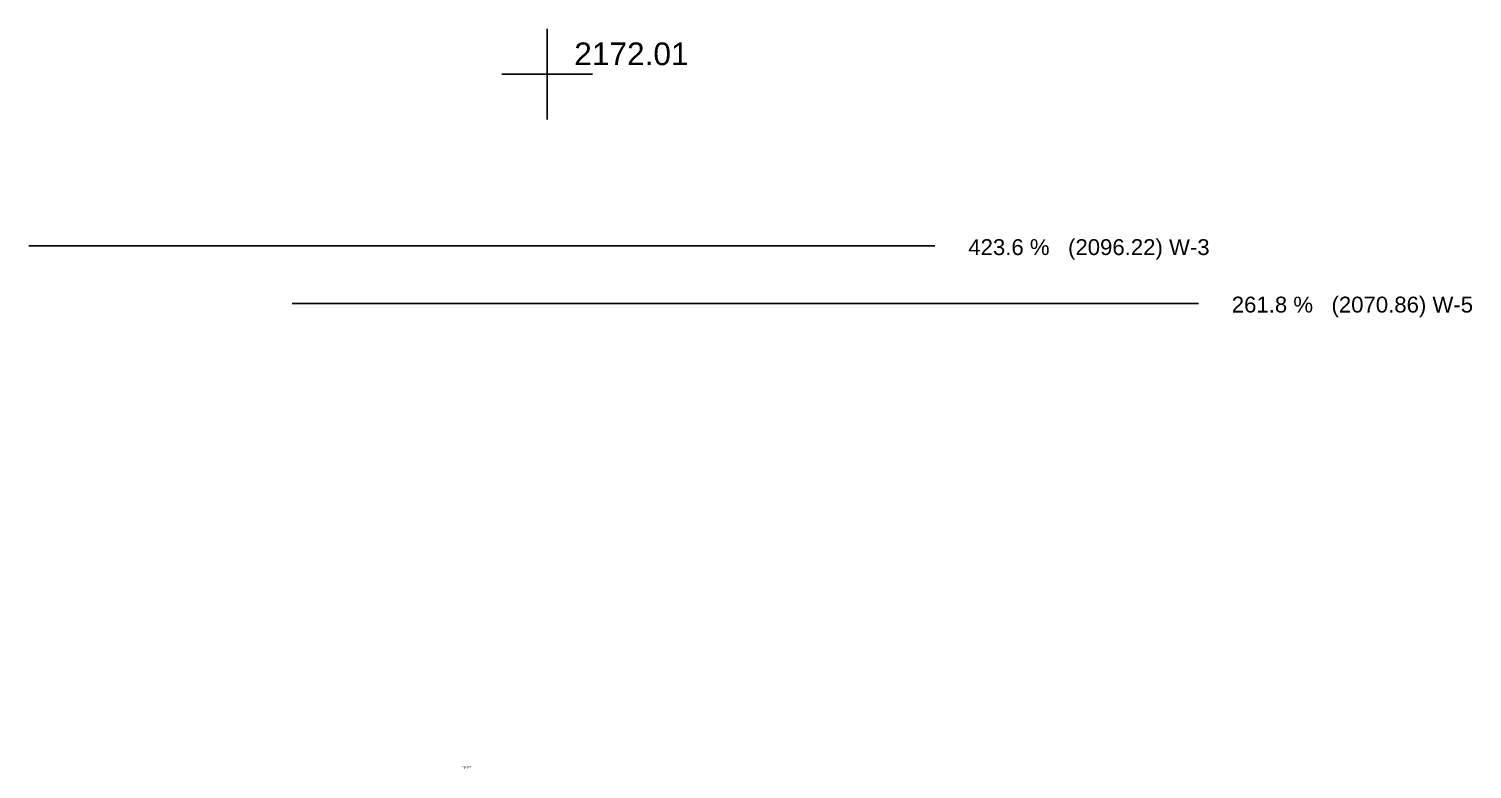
# Model space of a CAD drawing. Header units: inches. Extents: x 0 to 30000, y -20 to 2443.
# Drawn here: x 21356.8 to 21516.1, y 466.3 to 548 of the extents above; entities that cross this region are included whole.
import ezdxf

# ---------------------------------------------------------------- set-up
doc = ezdxf.new("R2010")
doc.units = ezdxf.units.IN
doc.header["$MEASUREMENT"] = 0
for name, color, linetype in [('DATE', 7, 'Continuous'), ('EWR', 7, 'Continuous'), ('Rate', 7, 'Continuous'), ('TARGET', 7, 'Continuous')]:
    doc.layers.add(name, color=color, linetype=linetype)
doc.styles.get("Standard").update_dxf_attribs({"font": 'arial.ttf'})

msp = doc.modelspace()

# ---------------------------------------------------------------- linework, layer by layer
at = {"layer": 'EWR', "color": 1, "true_color": 0xff0000}
msp.add_line((21356.802, 524.055), (21456.802, 524.055), dxfattribs=at)
at = {"layer": 'EWR', "color": 6, "true_color": 0xff00ff}
msp.add_line((21385.878, 517.715), (21485.878, 517.715), dxfattribs=at)
at = {"layer": 'TARGET', "color": 7, "true_color": 0xffffff}
for q in [(21413.988, 548.003), (21408.991, 543.003), (21413.988, 538.003), (21418.991, 543.003)]:
    msp.add_line((21413.991, 543.003), q, dxfattribs=at)

# ---------------------------------------------------------------- texts
at = {"layer": 'DATE'}
msp.add_text('27Aug21', height=0.2, dxfattribs=at).set_placement((21404.5, 466.5))
at = {"layer": 'EWR'}
for s, p in [(' 423.6 %   (2096.22) W-3', (21459.802, 523.055)), (' 261.8 %   (2070.86) W-5', (21488.878, 516.715))]:
    msp.add_text(s, height=1.75, dxfattribs=at).set_placement(p)
at = {"layer": 'Rate'}
msp.add_text('1865', height=0.1, dxfattribs=at).set_placement((21404.75, 466.35))
at = {"layer": 'TARGET'}
msp.add_text('2172.01', height=2.5, dxfattribs=at).set_placement((21416.991, 544.003))

doc.saveas('drawing.dxf')
